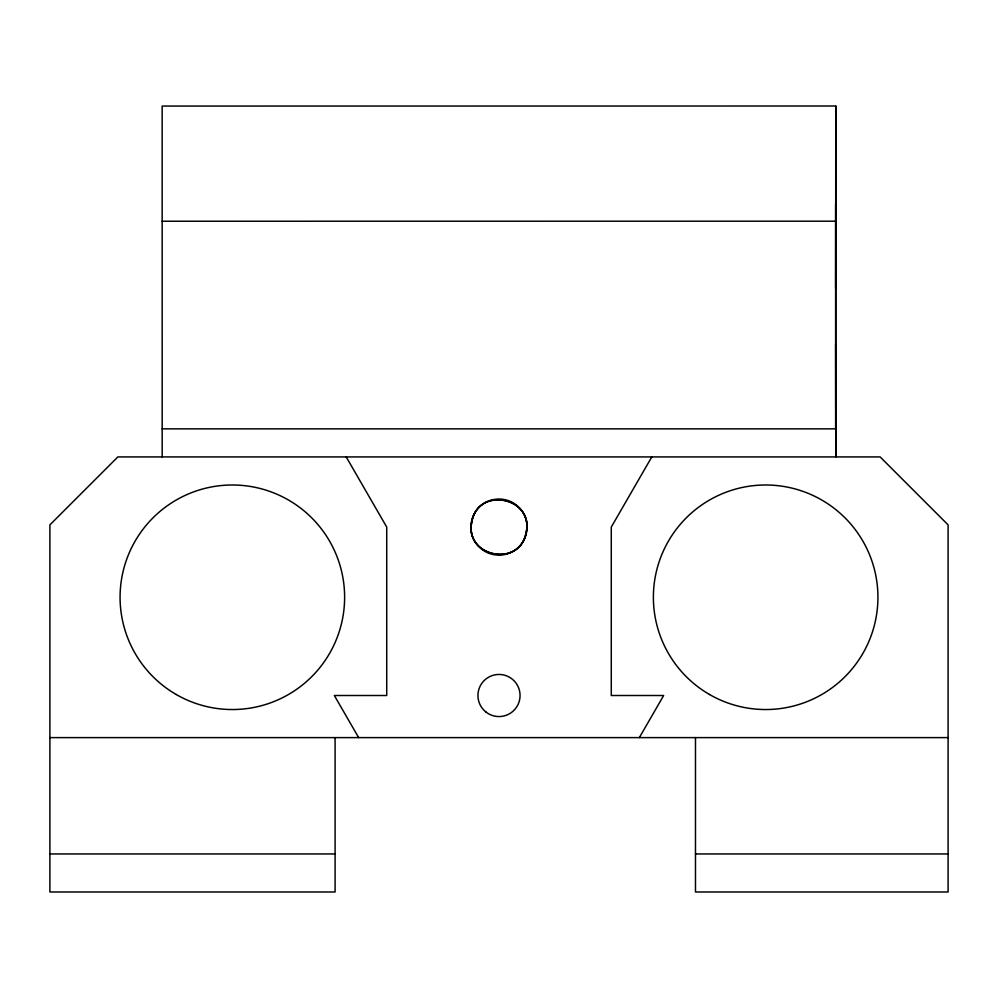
<?xml version="1.0" encoding="UTF-8"?>
<svg xmlns="http://www.w3.org/2000/svg" width="998" height="998" viewBox="0 0 998 998"><rect width="100%" height="100%" fill="white"/><g stroke="black" fill="none" stroke-linecap="round" stroke-linejoin="round"><path stroke-width="1.5" d="M835.625 288.509L835.788 106.013L835.825 456.922L835.625 344.647M651.794 456.922L611.275 527.094L611.275 695.506L663.658 695.506L639.344 737.609M835.788 106.013L162.163 106.062L162.175 456.922M162.163 221.232L835.788 221.194M162.175 428.853L835.625 428.853L835.625 204.303M49.9 737.609L948.1 737.609M49.9 853.951L335.091 853.951M695.481 853.951L948.1 853.951M346.206 456.922L386.725 527.094L386.725 695.506L334.342 695.506L358.656 737.609M695.481 737.609L695.481 891.987L948.1 891.987L948.1 524.873L880.136 456.922L117.864 456.922L49.9 524.873L49.9 891.987L335.091 891.987L335.091 737.609M471.904 521.418C463.596 556.734 519.671 568.286 526.096 532.77C534.404 497.453 478.329 485.901 471.904 521.418C463.496 556.56 519.609 568.423 526.096 532.77C534.504 497.628 478.391 485.752 471.904 521.418M709.516 694.496A112.275 112.275 0 0 0 877.928 597.266A112.275 112.275 0 0 0 709.516 500.035A112.275 112.275 0 0 0 709.516 694.496M176.209 694.496A112.275 112.275 0 0 0 344.622 597.266A112.275 112.275 0 0 0 176.209 500.035A112.275 112.275 0 0 0 176.209 694.496M486.188 712.21A21.045 21.045 0 0 0 519.871 698.251A21.045 21.045 0 0 0 490.941 676.058A21.045 21.045 0 0 0 486.188 712.21M484.966 551.395A28.069 28.069 0 0 0 527.069 527.094A28.069 28.069 0 0 0 484.966 502.78A28.069 28.069 0 0 0 484.966 551.395"/></g></svg>
